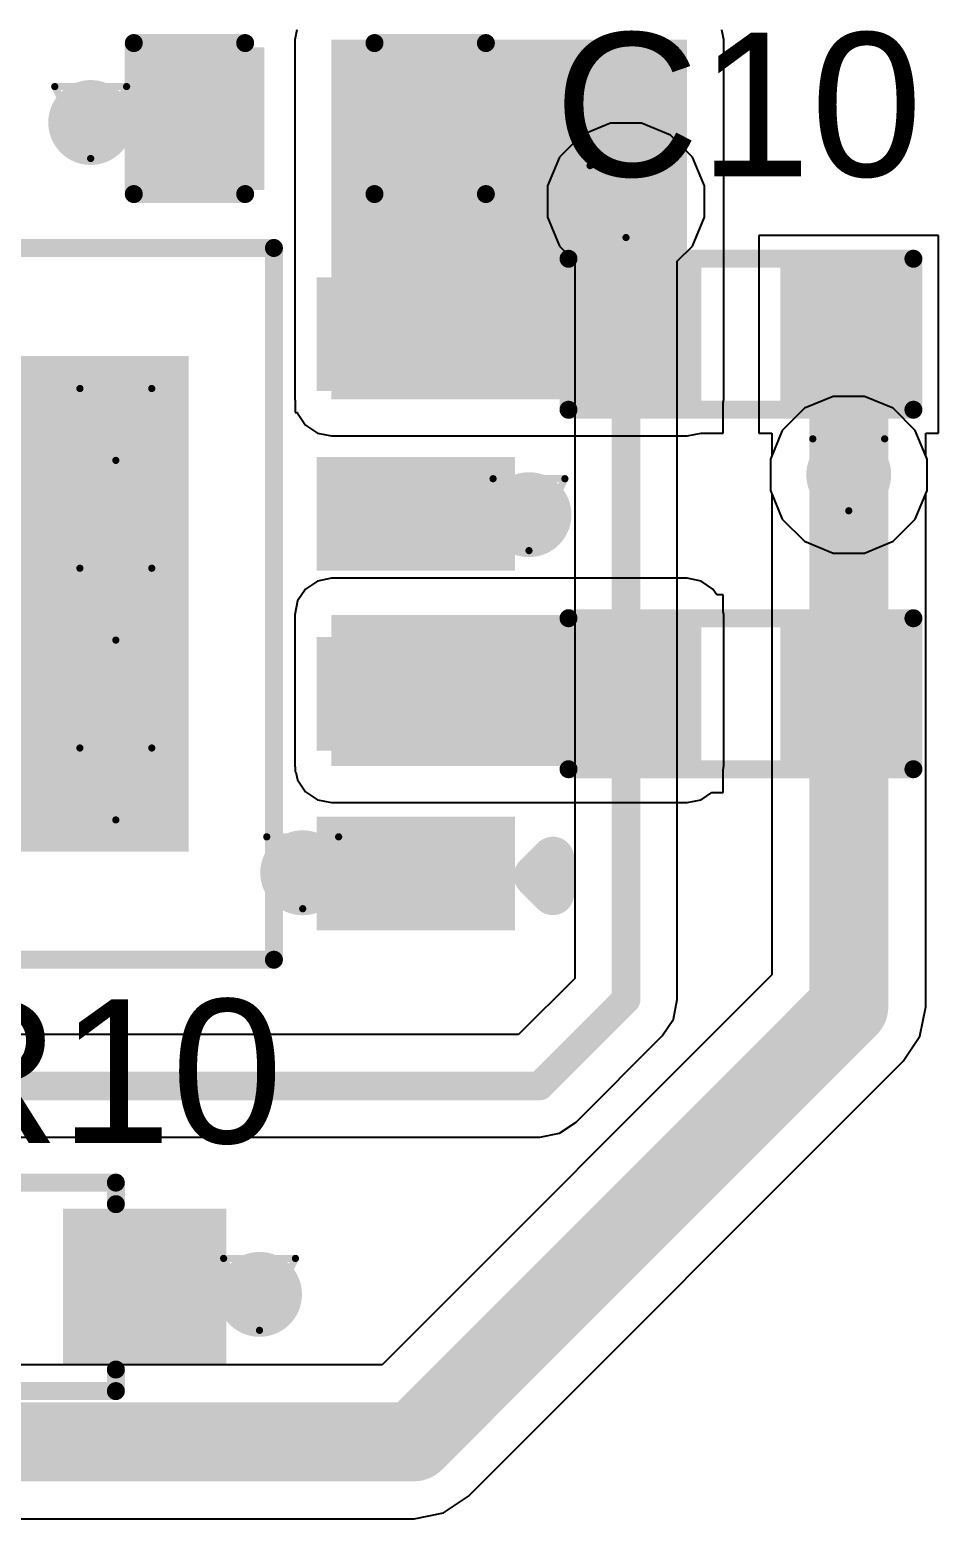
# Model space of a CAD drawing. Header units: inches. Extents: x -89 to 406, y -87 to 102.
# Drawn here: x -12.42 to -5.99, y -54.26 to -43.62 of the extents above; entities that cross this region are included whole.
import ezdxf

# ---------------------------------------------------------------- set-up
doc = ezdxf.new("R2010")
doc.units = ezdxf.units.IN
for name, color, linetype in [('Board_Outline', 56, 'Continuous'), ('Bottom Layer', 5, 'Continuous'), ('Drill Drawing', 1, 'Continuous'), ('Top Layer', 1, 'Continuous'), ('Top Overlay', 2, 'Continuous'), ('Top Paste', 8, 'Continuous'), ('Top Solder', 216, 'Continuous'), ('Via Holes', 16, 'Continuous')]:
    doc.layers.add(name, color=color, linetype=linetype)
doc.styles.add('Arial', font='', dxfattribs={"height": 0.2})
doc.styles.get('Arial').set_extended_font_data('Arial')

msp = doc.modelspace()

# ---------------------------------------------------------------- hatches: boundary and pattern name
at = {"layer": 'Bottom Layer'}
h = msp.add_hatch(color=5, dxfattribs=at)
edge = h.paths.add_edge_path()
edge.add_arc((-11.9888, -44.2722), 0.2999994, 0, 360)
h = msp.add_hatch(color=5, dxfattribs=at)
edge = h.paths.add_edge_path()
edge.add_arc((-8.2042, -44.831), 0.2999994, 0, 360)
h = msp.add_hatch(color=5, dxfattribs=at)
edge = h.paths.add_edge_path()
edge.add_arc((-11.811, -46.4058), 0.2999994, 0, 360)
h = msp.add_hatch(color=5, dxfattribs=at)
edge = h.paths.add_edge_path()
edge.add_arc((-6.6294, -46.76139999999999), 0.2999994, 0, 360)
h = msp.add_hatch(color=5, dxfattribs=at)
edge = h.paths.add_edge_path()
edge.add_arc((-8.889999999999999, -47.0432003), 0.2999994, 0, 360)
h = msp.add_hatch(color=5, dxfattribs=at)
edge = h.paths.add_edge_path()
edge.add_arc((-11.811, -47.6758), 0.2999994, 0, 360)
h = msp.add_hatch(color=5, dxfattribs=at)
edge = h.paths.add_edge_path()
edge.add_arc((-11.811, -48.9458), 0.2999994, 0, 360)
h = msp.add_hatch(color=5, dxfattribs=at)
edge = h.paths.add_edge_path()
edge.add_arc((-10.48979868, -49.5735991), 0.2999994, 0, 360)
h = msp.add_hatch(color=5, dxfattribs=at)
edge = h.paths.add_edge_path()
edge.add_arc((-10.795, -52.5526), 0.2999994, 0, 360)
at = {"layer": 'Top Layer'}
for points in [[(-10.287, -46.228), (-7.772399999999999, -46.228), (-7.772399999999999, -43.688), (-10.287, -43.688)], [(-10.8204, -43.7998997), (-10.8204, -44.68889969999999), (-11.5824, -44.68889969999999), (-11.5824, -43.7998997)], [(-9.296399999999998, -43.7998997), (-9.296399999999998, -44.68889969999999), (-10.0584, -44.68889969999999), (-10.0584, -43.7998997)], [(-8.5344, -46.21289969999999), (-8.5344, -45.3238997), (-7.772399999999999, -45.3238997), (-7.772399999999999, -46.21289969999999)], [(-7.010400000000001, -46.21289969999999), (-7.010400000000001, -45.3238997), (-6.248399999999999, -45.3238997), (-6.248399999999999, -46.21289969999999)], [(-9.08989927, -46.06839909999999), (-10.28989941, -46.06839909999999), (-10.28989941, -45.4684003), (-9.08989927, -45.4684003)], [(-11.39839986, -49.32340021), (-13.79840014, -49.32340021), (-13.79840014, -46.02339919), (-11.39839986, -46.02339919)], [(-9.08989927, -47.3383991), (-10.28989941, -47.3383991), (-10.28989941, -46.7384003), (-9.08989927, -46.7384003)], [(-10.287, -48.8188), (-7.772399999999999, -48.8188), (-7.772399999999999, -47.752), (-10.287, -47.752)], [(-8.5344, -48.7528997), (-8.5344, -47.8638997), (-7.772399999999999, -47.8638997), (-7.772399999999999, -48.7528997)], [(-7.010400000000001, -48.7528997), (-7.010400000000001, -47.8638997), (-6.248399999999999, -47.8638997), (-6.248399999999999, -48.7528997)], [(-9.08989927, -48.6083991), (-10.28989941, -48.6083991), (-10.28989941, -48.0084003), (-9.08989927, -48.0084003)], [(-9.08989927, -49.8783991), (-10.28989941, -49.8783991), (-10.28989941, -49.2784003), (-9.08989927, -49.2784003)], [(-12.082399, -52.94940007), (-12.082399, -52.04939933), (-11.13239836, -52.04939933), (-11.13239836, -52.94940007)]]:
    msp.add_hatch(color=1, dxfattribs=at).paths.add_polyline_path(points)
h = msp.add_hatch(color=1, dxfattribs=at)
edge = h.paths.add_edge_path()
edge.add_arc((-11.9888, -44.2722), 0.2999994, 0, 360)
h = msp.add_hatch(color=1, dxfattribs=at)
edge = h.paths.add_edge_path()
edge.add_arc((-8.2042, -44.831), 0.2999994, 0, 360)
h = msp.add_hatch(color=1, dxfattribs=at)
edge = h.paths.add_edge_path()
edge.add_arc((-11.811, -46.4058), 0.2999994, 0, 360)
h = msp.add_hatch(color=1, dxfattribs=at)
edge = h.paths.add_edge_path()
edge.add_arc((-6.6294, -46.76139999999999), 0.2999994, 0, 360)
h = msp.add_hatch(color=1, dxfattribs=at)
edge = h.paths.add_edge_path()
edge.add_arc((-8.889999999999999, -47.0432003), 0.2999994, 0, 360)
h = msp.add_hatch(color=1, dxfattribs=at)
edge = h.paths.add_edge_path()
edge.add_arc((-11.811, -47.6758), 0.2999994, 0, 360)
h = msp.add_hatch(color=1, dxfattribs=at)
edge = h.paths.add_edge_path()
edge.add_arc((-11.811, -48.9458), 0.2999994, 0, 360)
h = msp.add_hatch(color=1, dxfattribs=at)
edge = h.paths.add_edge_path()
edge.add_arc((-10.48979868, -49.5735991), 0.2999994, 0, 360)
h = msp.add_hatch(color=1, dxfattribs=at)
edge = h.paths.add_edge_path()
edge.add_arc((-10.795, -52.5526), 0.2999994, 0, 360)
at = {"layer": 'Top Paste'}
for points in [[(-10.8204, -43.7998997), (-10.8204, -44.68889969999999), (-11.5824, -44.68889969999999), (-11.5824, -43.7998997)], [(-9.296399999999998, -43.7998997), (-9.296399999999998, -44.68889969999999), (-10.0584, -44.68889969999999), (-10.0584, -43.7998997)], [(-8.5344, -46.21289969999999), (-8.5344, -45.3238997), (-7.772399999999999, -45.3238997), (-7.772399999999999, -46.21289969999999)], [(-7.010400000000001, -46.21289969999999), (-7.010400000000001, -45.3238997), (-6.248399999999999, -45.3238997), (-6.248399999999999, -46.21289969999999)], [(-9.08989927, -46.06839909999999), (-10.28989941, -46.06839909999999), (-10.28989941, -45.4684003), (-9.08989927, -45.4684003)], [(-11.39839986, -49.32340021), (-13.79840014, -49.32340021), (-13.79840014, -46.02339919), (-11.39839986, -46.02339919)], [(-9.08989927, -47.3383991), (-10.28989941, -47.3383991), (-10.28989941, -46.7384003), (-9.08989927, -46.7384003)], [(-8.5344, -48.7528997), (-8.5344, -47.8638997), (-7.772399999999999, -47.8638997), (-7.772399999999999, -48.7528997)], [(-7.010400000000001, -48.7528997), (-7.010400000000001, -47.8638997), (-6.248399999999999, -47.8638997), (-6.248399999999999, -48.7528997)], [(-9.08989927, -48.6083991), (-10.28989941, -48.6083991), (-10.28989941, -48.0084003), (-9.08989927, -48.0084003)], [(-9.08989927, -49.8783991), (-10.28989941, -49.8783991), (-10.28989941, -49.2784003), (-9.08989927, -49.2784003)], [(-12.082399, -52.94940007), (-12.082399, -52.04939933), (-11.13239836, -52.04939933), (-11.13239836, -52.94940007)]]:
    msp.add_hatch(color=8, dxfattribs=at).paths.add_polyline_path(points)
at = {"layer": 'Top Solder'}
for points in [[(-10.76040012, -43.73989982), (-10.76040012, -44.74889958), (-11.64239988, -44.74889958), (-11.64239988, -43.73989982)], [(-9.236400119999999, -43.73989982), (-9.236400119999999, -44.74889958), (-10.11839988, -44.74889958), (-10.11839988, -43.73989982)], [(-8.636000000000001, -46.3144997), (-8.636000000000001, -45.2222997), (-7.670799999999999, -45.2222997), (-7.670799999999999, -46.3144997)], [(-7.112, -46.3144997), (-7.112, -45.2222997), (-6.1468, -45.2222997), (-6.1468, -46.3144997)], [(-8.988299269999999, -46.1699991), (-10.39149941, -46.1699991), (-10.39149941, -45.36680029999999), (-8.988299269999999, -45.36680029999999)], [(-11.29679986, -49.42500021), (-13.90000014, -49.42500021), (-13.90000014, -45.92179918999999), (-11.29679986, -45.92179918999999)], [(-8.988299269999999, -47.43999909999999), (-10.39149941, -47.43999909999999), (-10.39149941, -46.6368003), (-8.988299269999999, -46.6368003)], [(-8.636000000000001, -48.8544997), (-8.636000000000001, -47.76229969999999), (-7.670799999999999, -47.76229969999999), (-7.670799999999999, -48.8544997)], [(-7.112, -48.8544997), (-7.112, -47.76229969999999), (-6.1468, -47.76229969999999), (-6.1468, -48.8544997)], [(-8.988299269999999, -48.7099991), (-10.39149941, -48.7099991), (-10.39149941, -47.9068003), (-8.988299269999999, -47.9068003)], [(-8.988299269999999, -49.9799991), (-10.39149941, -49.9799991), (-10.39149941, -49.1768003), (-8.988299269999999, -49.1768003)], [(-12.183999, -53.05100007), (-12.183999, -51.94779933), (-11.03079836, -51.94779933), (-11.03079836, -53.05100007)]]:
    msp.add_hatch(color=216, dxfattribs=at).paths.add_polyline_path(points)
at = {"layer": 'Via Holes'}
h = msp.add_hatch(color=7, dxfattribs=at)
edge = h.paths.add_edge_path()
edge.add_arc((-11.9888, -44.2722), 0.1499997, 0, 360)
h = msp.add_hatch(color=7, dxfattribs=at)
edge = h.paths.add_edge_path()
edge.add_arc((-8.2042, -44.831), 0.1499997, 0, 360)
h = msp.add_hatch(color=7, dxfattribs=at)
edge = h.paths.add_edge_path()
edge.add_arc((-11.811, -46.4058), 0.1499997, 0, 360)
h = msp.add_hatch(color=7, dxfattribs=at)
edge = h.paths.add_edge_path()
edge.add_arc((-6.6294, -46.76139999999999), 0.1499997, 0, 360)
h = msp.add_hatch(color=7, dxfattribs=at)
edge = h.paths.add_edge_path()
edge.add_arc((-8.889999999999999, -47.0432003), 0.1499997, 0, 360)
h = msp.add_hatch(color=7, dxfattribs=at)
edge = h.paths.add_edge_path()
edge.add_arc((-11.811, -47.6758), 0.1499997, 0, 360)
h = msp.add_hatch(color=7, dxfattribs=at)
edge = h.paths.add_edge_path()
edge.add_arc((-11.811, -48.9458), 0.1499997, 0, 360)
h = msp.add_hatch(color=7, dxfattribs=at)
edge = h.paths.add_edge_path()
edge.add_arc((-10.48979868, -49.5735991), 0.1499997, 0, 360)
h = msp.add_hatch(color=7, dxfattribs=at)
edge = h.paths.add_edge_path()
edge.add_arc((-10.795, -52.5526), 0.1499997, 0, 360)

# ---------------------------------------------------------------- linework, layer by layer
at = {"layer": 'Board_Outline'}
msp.add_lwpolyline([(87.3125, 0, 0.254, 0.254, 1), (-87.3125, 0, 0.254, 0.254, 1)], format="xyseb", close=True, dxfattribs=at)
at = {"layer": 'Bottom Layer'}
for p, q in [((-8.51801446, -44.3613413), (-8.673858699999998, -44.51718554)), ((-8.3143979, -44.2770006), (-8.51801446, -44.3613413)), ((-8.094002099999999, -44.2770006), (-8.3143979, -44.2770006)), ((-7.89038554, -44.3613413), (-8.094002099999999, -44.2770006)), ((-7.734541299999999, -44.51718554), (-7.89038554, -44.3613413)), ((-8.673858699999998, -44.51718554), (-8.758199399999999, -44.7208021)), ((-7.650200599999999, -44.7208021), (-7.734541299999999, -44.51718554)), ((-8.758199399999999, -44.7208021), (-8.758199399999999, -44.9411979)), ((-7.650200599999999, -44.9411979), (-7.650200599999999, -44.7208021)), ((-8.758199399999999, -44.9411979), (-8.673858699999998, -45.14481446)), ((-7.734541299999999, -45.14481446), (-7.650200599999999, -44.9411979)), ((-8.673858699999998, -45.14481446), (-8.566767220000001, -45.25190594)), ((-7.841632779999999, -45.25190594), (-7.734541299999999, -45.14481446)), ((-8.566767220000001, -45.25190594), (-8.566767220000001, -50.31961996)), ((-7.841632779999999, -50.4698), (-7.841632779999999, -45.25190594)), ((-6.739597899999999, -46.20740059999999), (-6.94321446, -46.2917413)), ((-6.519202099999999, -46.20740059999999), (-6.739597899999999, -46.20740059999999)), ((-6.31558554, -46.2917413), (-6.519202099999999, -46.20740059999999)), ((-6.94321446, -46.2917413), (-7.099058699999999, -46.44758554)), ((-6.159741299999999, -46.44758554), (-6.31558554, -46.2917413)), ((-7.099058699999999, -46.44758554), (-7.183399399999999, -46.6512021)), ((-6.0754006, -46.6512021), (-6.159741299999999, -46.44758554)), ((-7.183399399999999, -46.6512021), (-7.183399399999999, -46.8715979)), ((-6.0754006, -46.8715979), (-6.0754006, -46.6512021)), ((-7.183399399999999, -46.8715979), (-7.173249559999999, -46.89610128)), ((-7.173249559999999, -46.89610128), (-7.173249559999999, -50.29532993999999)), ((-6.08555044, -46.89610128), (-6.0754006, -46.8715979)), ((-6.08555044, -50.5206), (-6.08555044, -46.89610128)), ((-7.173249559999999, -50.29532993999999), (-9.928067519999999, -53.05015044)), ((-8.566767220000001, -50.31961996), (-8.96398258, -50.71683278)), ((-7.869232419999999, -50.60855004), (-7.841632779999999, -50.4698)), ((-6.12694736, -50.72872252), (-6.08555044, -50.5206)), ((-7.947825099999999, -50.7261749), (-7.869232419999999, -50.60855004)), ((-8.96398258, -50.71683278), (-23.60749406, -50.71683278)), ((-8.5574251, -51.3357749), (-7.947832719999999, -50.72617998)), ((-7.947832719999999, -50.72617998), (-7.947825099999999, -50.7261749)), ((-6.244841459999999, -50.90516108), (-6.12694736, -50.72872252)), ((-9.31824146, -53.97855853999999), (-6.244841459999999, -50.90516108)), ((-8.6750525, -51.41436758), (-8.5574251, -51.3357749)), ((-23.60749406, -51.44196722), (-8.8138127, -51.44196722)), ((-8.8138127, -51.44196722), (-8.813799999999999, -51.44196975999999)), ((-8.813799999999999, -51.44196975999999), (-8.6750525, -51.41436758)), ((-9.928067519999999, -53.05015044), (-31.75333248, -53.05015044)), ((-9.494677479999998, -54.09645264), (-9.31824146, -53.97855853999999)), ((-31.9786, -54.13784956), (-9.7028, -54.13784956)), ((-9.7028, -54.13784956), (-9.494677479999998, -54.09645264))]:
    msp.add_line(p, q, dxfattribs=at)
for points in [[(-8.2042, -50.4698, 0.2032, 0.2032, 0), (-8.2042, -44.831, 0.2032, 0.2032, 0)], [(-6.6294, -50.5206, 0.5588, 0.5588, 0), (-6.6294, -46.76139999999999, 0.5588, 0.5588, 0)], [(-9.7028, -53.59399999999999, 0.5588, 0.5588, 0), (-6.6294, -50.5206, 0.5588, 0.5588, 0)], [(-8.813799999999999, -51.0794, 0.2032, 0.2032, 0), (-8.2042, -50.4698, 0.2032, 0.2032, 0)], [(-24.0284, -51.0794, 0.2032, 0.2032, 0), (-8.813799999999999, -51.0794, 0.2032, 0.2032, 0)], [(-31.9786, -53.59399999999999, 0.5588, 0.5588, 0), (-9.7028, -53.59399999999999, 0.5588, 0.5588, 0)]]:
    msp.add_lwpolyline(points, format="xyseb", dxfattribs=at)
for points in [[(-8.254999999999999, -44.831, 0.1016, 0.1016, 1), (-8.1534, -44.831, 0.1016, 0.1016, 1)], [(-6.7691, -46.76139999999999, 0.2794, 0.2794, 1), (-6.4897, -46.76139999999999, 0.2794, 0.2794, 1)], [(-6.7691, -50.5206, 0.2794, 0.2794, 1), (-6.4897, -50.5206, 0.2794, 0.2794, 1)], [(-6.7691, -50.5206, 0.2794, 0.2794, 1), (-6.4897, -50.5206, 0.2794, 0.2794, 1)], [(-8.254999999999999, -50.4698, 0.1016, 0.1016, 1), (-8.1534, -50.4698, 0.1016, 0.1016, 1)], [(-8.254999999999999, -50.4698, 0.1016, 0.1016, 1), (-8.1534, -50.4698, 0.1016, 0.1016, 1)], [(-8.8646, -51.0794, 0.1016, 0.1016, 1), (-8.762999999999998, -51.0794, 0.1016, 0.1016, 1)], [(-8.8646, -51.0794, 0.1016, 0.1016, 1), (-8.762999999999998, -51.0794, 0.1016, 0.1016, 1)], [(-9.8425, -53.59399999999999, 0.2794, 0.2794, 1), (-9.5631, -53.59399999999999, 0.2794, 0.2794, 1)], [(-9.8425, -53.59399999999999, 0.2794, 0.2794, 1), (-9.5631, -53.59399999999999, 0.2794, 0.2794, 1)]]:
    msp.add_lwpolyline(points, format="xyseb", close=True, dxfattribs=at)
at = {"layer": 'Drill Drawing'}
for points in [[(-12.2428, -44.0182, 0.0508, 0.0508, 0), (-11.7348, -44.0182, 0.0508, 0.0508, 0)], [(-12.2428, -44.0182, 0.0508, 0.0508, 0), (-11.9888, -44.5262, 0.0508, 0.0508, 0)], [(-11.9888, -44.5262, 0.0508, 0.0508, 0), (-11.7348, -44.0182, 0.0508, 0.0508, 0)], [(-8.4582, -44.577, 0.0508, 0.0508, 0), (-7.9502, -44.577, 0.0508, 0.0508, 0)], [(-8.4582, -44.577, 0.0508, 0.0508, 0), (-8.2042, -45.08499999999999, 0.0508, 0.0508, 0)], [(-8.2042, -45.08499999999999, 0.0508, 0.0508, 0), (-7.9502, -44.577, 0.0508, 0.0508, 0)], [(-12.065, -46.15179999999999, 0.0508, 0.0508, 0), (-11.557, -46.15179999999999, 0.0508, 0.0508, 0)], [(-12.065, -46.15179999999999, 0.0508, 0.0508, 0), (-11.811, -46.6598, 0.0508, 0.0508, 0)], [(-11.811, -46.6598, 0.0508, 0.0508, 0), (-11.557, -46.15179999999999, 0.0508, 0.0508, 0)], [(-6.8834, -46.5074, 0.0508, 0.0508, 0), (-6.3754, -46.5074, 0.0508, 0.0508, 0)], [(-6.8834, -46.5074, 0.0508, 0.0508, 0), (-6.6294, -47.0154, 0.0508, 0.0508, 0)], [(-6.6294, -47.0154, 0.0508, 0.0508, 0), (-6.3754, -46.5074, 0.0508, 0.0508, 0)], [(-9.143999999999998, -46.7892003, 0.0508, 0.0508, 0), (-8.636000000000001, -46.7892003, 0.0508, 0.0508, 0)], [(-9.143999999999998, -46.7892003, 0.0508, 0.0508, 0), (-8.889999999999999, -47.2972003, 0.0508, 0.0508, 0)], [(-8.889999999999999, -47.2972003, 0.0508, 0.0508, 0), (-8.636000000000001, -46.7892003, 0.0508, 0.0508, 0)], [(-12.065, -47.4218, 0.0508, 0.0508, 0), (-11.557, -47.4218, 0.0508, 0.0508, 0)], [(-12.065, -47.4218, 0.0508, 0.0508, 0), (-11.811, -47.9298, 0.0508, 0.0508, 0)], [(-11.811, -47.9298, 0.0508, 0.0508, 0), (-11.557, -47.4218, 0.0508, 0.0508, 0)], [(-12.065, -48.6918, 0.0508, 0.0508, 0), (-11.557, -48.6918, 0.0508, 0.0508, 0)], [(-12.065, -48.6918, 0.0508, 0.0508, 0), (-11.811, -49.1998, 0.0508, 0.0508, 0)], [(-11.811, -49.1998, 0.0508, 0.0508, 0), (-11.557, -48.6918, 0.0508, 0.0508, 0)], [(-10.74379868, -49.3195991, 0.0508, 0.0508, 0), (-10.23579868, -49.3195991, 0.0508, 0.0508, 0)], [(-10.74379868, -49.3195991, 0.0508, 0.0508, 0), (-10.48979868, -49.8275991, 0.0508, 0.0508, 0)], [(-10.48979868, -49.8275991, 0.0508, 0.0508, 0), (-10.23579868, -49.3195991, 0.0508, 0.0508, 0)], [(-11.049, -52.2986, 0.0508, 0.0508, 0), (-10.541, -52.2986, 0.0508, 0.0508, 0)], [(-11.049, -52.2986, 0.0508, 0.0508, 0), (-10.795, -52.8066, 0.0508, 0.0508, 0)], [(-10.795, -52.8066, 0.0508, 0.0508, 0), (-10.541, -52.2986, 0.0508, 0.0508, 0)]]:
    msp.add_lwpolyline(points, format="xyseb", dxfattribs=at)
for points in [[(-12.2555, -44.0182, 0.0254, 0.0254, 1), (-12.2301, -44.0182, 0.0254, 0.0254, 1)], [(-12.2555, -44.0182, 0.0254, 0.0254, 1), (-12.2301, -44.0182, 0.0254, 0.0254, 1)], [(-11.7475, -44.0182, 0.0254, 0.0254, 1), (-11.7221, -44.0182, 0.0254, 0.0254, 1)], [(-11.7475, -44.0182, 0.0254, 0.0254, 1), (-11.7221, -44.0182, 0.0254, 0.0254, 1)], [(-12.0015, -44.5262, 0.0254, 0.0254, 1), (-11.9761, -44.5262, 0.0254, 0.0254, 1)], [(-12.0015, -44.5262, 0.0254, 0.0254, 1), (-11.9761, -44.5262, 0.0254, 0.0254, 1)], [(-8.4709, -44.577, 0.0254, 0.0254, 1), (-8.4455, -44.577, 0.0254, 0.0254, 1)], [(-8.4709, -44.577, 0.0254, 0.0254, 1), (-8.4455, -44.577, 0.0254, 0.0254, 1)], [(-7.962899999999999, -44.577, 0.0254, 0.0254, 1), (-7.9375, -44.577, 0.0254, 0.0254, 1)], [(-7.962899999999999, -44.577, 0.0254, 0.0254, 1), (-7.9375, -44.577, 0.0254, 0.0254, 1)], [(-8.216899999999999, -45.08499999999999, 0.0254, 0.0254, 1), (-8.1915, -45.08499999999999, 0.0254, 0.0254, 1)], [(-8.216899999999999, -45.08499999999999, 0.0254, 0.0254, 1), (-8.1915, -45.08499999999999, 0.0254, 0.0254, 1)], [(-12.0777, -46.15179999999999, 0.0254, 0.0254, 1), (-12.0523, -46.15179999999999, 0.0254, 0.0254, 1)], [(-12.0777, -46.15179999999999, 0.0254, 0.0254, 1), (-12.0523, -46.15179999999999, 0.0254, 0.0254, 1)], [(-11.5697, -46.15179999999999, 0.0254, 0.0254, 1), (-11.5443, -46.15179999999999, 0.0254, 0.0254, 1)], [(-11.5697, -46.15179999999999, 0.0254, 0.0254, 1), (-11.5443, -46.15179999999999, 0.0254, 0.0254, 1)], [(-6.8961, -46.5074, 0.0254, 0.0254, 1), (-6.8707, -46.5074, 0.0254, 0.0254, 1)], [(-6.8961, -46.5074, 0.0254, 0.0254, 1), (-6.8707, -46.5074, 0.0254, 0.0254, 1)], [(-6.3881, -46.5074, 0.0254, 0.0254, 1), (-6.362699999999999, -46.5074, 0.0254, 0.0254, 1)], [(-6.3881, -46.5074, 0.0254, 0.0254, 1), (-6.362699999999999, -46.5074, 0.0254, 0.0254, 1)], [(-11.8237, -46.6598, 0.0254, 0.0254, 1), (-11.7983, -46.6598, 0.0254, 0.0254, 1)], [(-11.8237, -46.6598, 0.0254, 0.0254, 1), (-11.7983, -46.6598, 0.0254, 0.0254, 1)], [(-9.156699999999999, -46.7892003, 0.0254, 0.0254, 1), (-9.1313, -46.7892003, 0.0254, 0.0254, 1)], [(-9.156699999999999, -46.7892003, 0.0254, 0.0254, 1), (-9.1313, -46.7892003, 0.0254, 0.0254, 1)], [(-8.6487, -46.7892003, 0.0254, 0.0254, 1), (-8.6233, -46.7892003, 0.0254, 0.0254, 1)], [(-8.6487, -46.7892003, 0.0254, 0.0254, 1), (-8.6233, -46.7892003, 0.0254, 0.0254, 1)], [(-6.6421, -47.0154, 0.0254, 0.0254, 1), (-6.6167, -47.0154, 0.0254, 0.0254, 1)], [(-6.6421, -47.0154, 0.0254, 0.0254, 1), (-6.6167, -47.0154, 0.0254, 0.0254, 1)], [(-8.9027, -47.2972003, 0.0254, 0.0254, 1), (-8.877299999999998, -47.2972003, 0.0254, 0.0254, 1)], [(-8.9027, -47.2972003, 0.0254, 0.0254, 1), (-8.877299999999998, -47.2972003, 0.0254, 0.0254, 1)], [(-12.0777, -47.4218, 0.0254, 0.0254, 1), (-12.0523, -47.4218, 0.0254, 0.0254, 1)], [(-12.0777, -47.4218, 0.0254, 0.0254, 1), (-12.0523, -47.4218, 0.0254, 0.0254, 1)], [(-11.5697, -47.4218, 0.0254, 0.0254, 1), (-11.5443, -47.4218, 0.0254, 0.0254, 1)], [(-11.5697, -47.4218, 0.0254, 0.0254, 1), (-11.5443, -47.4218, 0.0254, 0.0254, 1)], [(-11.8237, -47.9298, 0.0254, 0.0254, 1), (-11.7983, -47.9298, 0.0254, 0.0254, 1)], [(-11.8237, -47.9298, 0.0254, 0.0254, 1), (-11.7983, -47.9298, 0.0254, 0.0254, 1)], [(-12.0777, -48.6918, 0.0254, 0.0254, 1), (-12.0523, -48.6918, 0.0254, 0.0254, 1)], [(-12.0777, -48.6918, 0.0254, 0.0254, 1), (-12.0523, -48.6918, 0.0254, 0.0254, 1)], [(-11.5697, -48.6918, 0.0254, 0.0254, 1), (-11.5443, -48.6918, 0.0254, 0.0254, 1)], [(-11.5697, -48.6918, 0.0254, 0.0254, 1), (-11.5443, -48.6918, 0.0254, 0.0254, 1)], [(-11.8237, -49.1998, 0.0254, 0.0254, 1), (-11.7983, -49.1998, 0.0254, 0.0254, 1)], [(-11.8237, -49.1998, 0.0254, 0.0254, 1), (-11.7983, -49.1998, 0.0254, 0.0254, 1)], [(-10.75649868, -49.3195991, 0.0254, 0.0254, 1), (-10.73109868, -49.3195991, 0.0254, 0.0254, 1)], [(-10.75649868, -49.3195991, 0.0254, 0.0254, 1), (-10.73109868, -49.3195991, 0.0254, 0.0254, 1)], [(-10.24849868, -49.3195991, 0.0254, 0.0254, 1), (-10.22309868, -49.3195991, 0.0254, 0.0254, 1)], [(-10.24849868, -49.3195991, 0.0254, 0.0254, 1), (-10.22309868, -49.3195991, 0.0254, 0.0254, 1)], [(-10.50249868, -49.8275991, 0.0254, 0.0254, 1), (-10.47709868, -49.8275991, 0.0254, 0.0254, 1)], [(-10.50249868, -49.8275991, 0.0254, 0.0254, 1), (-10.47709868, -49.8275991, 0.0254, 0.0254, 1)], [(-11.0617, -52.2986, 0.0254, 0.0254, 1), (-11.0363, -52.2986, 0.0254, 0.0254, 1)], [(-11.0617, -52.2986, 0.0254, 0.0254, 1), (-11.0363, -52.2986, 0.0254, 0.0254, 1)], [(-10.5537, -52.2986, 0.0254, 0.0254, 1), (-10.5283, -52.2986, 0.0254, 0.0254, 1)], [(-10.5537, -52.2986, 0.0254, 0.0254, 1), (-10.5283, -52.2986, 0.0254, 0.0254, 1)], [(-10.8077, -52.8066, 0.0254, 0.0254, 1), (-10.7823, -52.8066, 0.0254, 0.0254, 1)], [(-10.8077, -52.8066, 0.0254, 0.0254, 1), (-10.7823, -52.8066, 0.0254, 0.0254, 1)]]:
    msp.add_lwpolyline(points, format="xyseb", close=True, dxfattribs=at)
at = {"layer": 'Top Layer'}
for p, q in [((-10.53181028, -43.61677839999999), (-10.54597586, -43.688)), ((-7.51342414, -43.688), (-7.52758972, -43.61677839999999)), ((-10.54597586, -43.688), (-10.54597586, -46.228)), ((-7.51342414, -46.228), (-7.51342414, -43.688)), ((-5.9944, -45.0698997), (-7.264399999999999, -45.0698997)), ((-7.264399999999999, -45.0698997), (-7.264399999999999, -46.4668997)), ((-5.9944, -46.4668997), (-5.9944, -45.0698997)), ((-10.54597586, -46.228), (-10.54389814, -46.23844448)), ((-10.54389814, -46.23844448), (-10.54389814, -46.3223991)), ((-7.518399999999999, -46.25301646), (-7.51342414, -46.228)), ((-7.518399999999999, -46.4668997), (-7.518399999999999, -46.25301646)), ((-10.54389814, -46.3223991), (-10.52720018, -46.3223991)), ((-10.52720018, -46.3223991), (-10.52626292, -46.32710572)), ((-10.52626292, -46.32710572), (-10.47012384, -46.41112383999999)), ((-10.47012384, -46.41112383999999), (-10.38610572, -46.46726292)), ((-10.38610572, -46.46726292), (-10.287, -46.48697586)), ((-10.287, -46.48697586), (-7.772399999999999, -46.48697586)), ((-7.772399999999999, -46.48697586), (-7.673294279999999, -46.46726292)), ((-7.673294279999999, -46.46726292), (-7.672750719999999, -46.4668997)), ((-7.672750719999999, -46.4668997), (-7.518399999999999, -46.4668997)), ((-7.264399999999999, -46.4668997), (-7.173249559999999, -46.4668997)), ((-7.173249559999999, -46.4668997), (-7.173249559999999, -46.62669872)), ((-6.08555044, -46.62669872), (-6.08555044, -46.4668997)), ((-6.08555044, -46.4668997), (-5.9944, -46.4668997)), ((-7.173249559999999, -46.62669872), (-7.183399399999999, -46.6512021)), ((-7.183399399999999, -46.6512021), (-7.183399399999999, -46.8715979)), ((-6.0754006, -46.6512021), (-6.08555044, -46.62669872)), ((-6.0754006, -46.8715979), (-6.0754006, -46.6512021)), ((-7.183399399999999, -46.8715979), (-7.099058699999999, -47.07521446)), ((-6.159741299999999, -47.07521446), (-6.0754006, -46.8715979)), ((-7.099058699999999, -47.07521446), (-6.94321446, -47.2310587)), ((-6.31558554, -47.2310587), (-6.159741299999999, -47.07521446)), ((-6.94321446, -47.2310587), (-6.739597899999999, -47.3153994)), ((-6.519202099999999, -47.3153994), (-6.31558554, -47.2310587)), ((-6.739597899999999, -47.3153994), (-6.519202099999999, -47.3153994)), ((-10.38610572, -47.51273708), (-10.47012384, -47.56887615999999)), ((-10.287, -47.49302414), (-10.38610572, -47.51273708)), ((-7.772399999999999, -47.49302414), (-10.287, -47.49302414)), ((-7.673294279999999, -47.51273708), (-7.772399999999999, -47.49302414)), ((-7.58927616, -47.56887615999999), (-7.673294279999999, -47.51273708)), ((-10.52626292, -47.65289428), (-10.54597586, -47.752)), ((-10.47012384, -47.56887615999999), (-10.52626292, -47.65289428)), ((-7.56186448, -47.60989969999999), (-7.58927616, -47.56887615999999)), ((-7.518399999999999, -47.60989969999999), (-7.56186448, -47.60989969999999)), ((-7.518399999999999, -47.72698354), (-7.518399999999999, -47.60989969999999)), ((-10.54597586, -47.752), (-10.54597586, -48.8188)), ((-7.51342414, -47.752), (-7.518399999999999, -47.72698354)), ((-7.51342414, -48.8188), (-7.51342414, -47.752)), ((-10.54597586, -48.8188), (-10.54389814, -48.82924448)), ((-10.54389814, -48.82924448), (-10.54389814, -48.8623991)), ((-7.518399999999999, -48.84381646), (-7.51342414, -48.8188)), ((-10.54389814, -48.8623991), (-10.5373043, -48.8623991)), ((-10.5373043, -48.8623991), (-10.52626292, -48.91790572)), ((-10.52626292, -48.91790572), (-10.47012384, -49.00192384)), ((-7.518399999999999, -49.0068997), (-7.518399999999999, -48.84381646)), ((-10.47012384, -49.00192384), (-10.38610572, -49.05806292)), ((-7.673294279999999, -49.05806292), (-7.59672344, -49.0068997)), ((-7.59672344, -49.0068997), (-7.518399999999999, -49.0068997)), ((-10.38610572, -49.05806292), (-10.287, -49.07777586)), ((-10.287, -49.07777586), (-7.772399999999999, -49.07777586)), ((-7.772399999999999, -49.07777586), (-7.673294279999999, -49.05806292))]:
    msp.add_line(p, q, dxfattribs=at)
msp.add_lwpolyline([(-6.6294, -46.76139999999999, 0.5588, 0.5588, 0), (-6.6294, -45.7683997, 0.5588, 0.5588, 0)], format="xyseb", dxfattribs=at)
for points in [[(-6.7691, -45.7683997, 0.2794, 0.2794, 1), (-6.4897, -45.7683997, 0.2794, 0.2794, 1)], [(-6.7691, -46.76139999999999, 0.2794, 0.2794, 1), (-6.4897, -46.76139999999999, 0.2794, 0.2794, 1)]]:
    msp.add_lwpolyline(points, format="xyseb", close=True, dxfattribs=at)
at = {"layer": 'Top Overlay'}
for points in [[(-11.684, -43.7109997, 0.127, 0.127, 0), (-10.8966, -43.7109997, 0.127, 0.127, 0)], [(-11.684, -44.7777997, 0.127, 0.127, 0), (-11.684, -43.7109997, 0.127, 0.127, 0)], [(-9.9822, -43.7109997, 0.127, 0.127, 0), (-9.194799999999999, -43.7109997, 0.127, 0.127, 0)], [(-9.194799999999999, -44.7777997, 0.127, 0.127, 0), (-9.194799999999999, -43.7109997, 0.127, 0.127, 0)], [(-11.684, -44.7777997, 0.127, 0.127, 0), (-10.8966, -44.7777997, 0.127, 0.127, 0)], [(-9.9822, -44.7777997, 0.127, 0.127, 0), (-9.194799999999999, -44.7777997, 0.127, 0.127, 0)], [(-14.4526, -45.1587997, 0.127, 0.127, 0), (-10.6934, -45.1587997, 0.127, 0.127, 0)], [(-10.6934, -50.1879997, 0.127, 0.127, 0), (-10.6934, -45.1587997, 0.127, 0.127, 0)], [(-8.6106, -46.3017997, 0.127, 0.127, 0), (-8.6106, -45.2349997, 0.127, 0.127, 0)], [(-8.6106, -45.2349997, 0.127, 0.127, 0), (-6.172199999999999, -45.2349997, 0.127, 0.127, 0)], [(-6.172199999999999, -46.3017997, 0.127, 0.127, 0), (-6.172199999999999, -45.2349997, 0.127, 0.127, 0)], [(-8.6106, -46.3017997, 0.127, 0.127, 0), (-6.172199999999999, -46.3017997, 0.127, 0.127, 0)], [(-8.6106, -48.8417997, 0.127, 0.127, 0), (-8.6106, -47.7749997, 0.127, 0.127, 0)], [(-8.6106, -47.7749997, 0.127, 0.127, 0), (-6.172199999999999, -47.7749997, 0.127, 0.127, 0)], [(-6.172199999999999, -48.8417997, 0.127, 0.127, 0), (-6.172199999999999, -47.7749997, 0.127, 0.127, 0)], [(-8.6106, -48.8417997, 0.127, 0.127, 0), (-6.172199999999999, -48.8417997, 0.127, 0.127, 0)], [(-8.84819922, -49.59580123999999, 0.2999994, 0.2999994, 0), (-8.721199219999999, -49.46880124, 0.2999994, 0.2999994, 0)], [(-8.721199219999999, -49.72280124, 0.2999994, 0.2999994, 0), (-8.721199219999999, -49.46880124, 0.2999994, 0.2999994, 0)], [(-8.84819922, -49.59580123999999, 0.2999994, 0.2999994, 0), (-8.721199219999999, -49.72280124, 0.2999994, 0.2999994, 0)], [(-14.4526, -50.1879997, 0.127, 0.127, 0), (-10.6934, -50.1879997, 0.127, 0.127, 0)], [(-14.14759934, -51.7627997, 0.127, 0.127, 0), (-11.81079934, -51.7627997, 0.127, 0.127, 0)], [(-11.81079934, -51.9151997, 0.127, 0.127, 0), (-11.81079934, -51.7627997, 0.127, 0.127, 0)], [(-11.81079934, -53.2359997, 0.127, 0.127, 0), (-11.81079934, -53.08359969999999, 0.127, 0.127, 0)], [(-14.14759934, -53.2359997, 0.127, 0.127, 0), (-11.81079934, -53.2359997, 0.127, 0.127, 0)]]:
    msp.add_lwpolyline(points, format="xyseb", dxfattribs=at)
for points in [[(-11.71575, -43.7109997, 0.0635, 0.0635, 1), (-11.65225, -43.7109997, 0.0635, 0.0635, 1)], [(-11.71575, -43.7109997, 0.0635, 0.0635, 1), (-11.65225, -43.7109997, 0.0635, 0.0635, 1)], [(-10.92835, -43.7109997, 0.0635, 0.0635, 1), (-10.86485, -43.7109997, 0.0635, 0.0635, 1)], [(-10.01395, -43.7109997, 0.0635, 0.0635, 1), (-9.950449999999998, -43.7109997, 0.0635, 0.0635, 1)], [(-9.22655, -43.7109997, 0.0635, 0.0635, 1), (-9.16305, -43.7109997, 0.0635, 0.0635, 1)], [(-9.22655, -43.7109997, 0.0635, 0.0635, 1), (-9.16305, -43.7109997, 0.0635, 0.0635, 1)], [(-11.71575, -44.7777997, 0.0635, 0.0635, 1), (-11.65225, -44.7777997, 0.0635, 0.0635, 1)], [(-11.71575, -44.7777997, 0.0635, 0.0635, 1), (-11.65225, -44.7777997, 0.0635, 0.0635, 1)], [(-10.92835, -44.7777997, 0.0635, 0.0635, 1), (-10.86485, -44.7777997, 0.0635, 0.0635, 1)], [(-10.01395, -44.7777997, 0.0635, 0.0635, 1), (-9.950449999999998, -44.7777997, 0.0635, 0.0635, 1)], [(-9.22655, -44.7777997, 0.0635, 0.0635, 1), (-9.16305, -44.7777997, 0.0635, 0.0635, 1)], [(-9.22655, -44.7777997, 0.0635, 0.0635, 1), (-9.16305, -44.7777997, 0.0635, 0.0635, 1)], [(-10.72515, -45.1587997, 0.0635, 0.0635, 1), (-10.66165, -45.1587997, 0.0635, 0.0635, 1)], [(-10.72515, -45.1587997, 0.0635, 0.0635, 1), (-10.66165, -45.1587997, 0.0635, 0.0635, 1)], [(-8.642349999999999, -45.2349997, 0.0635, 0.0635, 1), (-8.57885, -45.2349997, 0.0635, 0.0635, 1)], [(-8.642349999999999, -45.2349997, 0.0635, 0.0635, 1), (-8.57885, -45.2349997, 0.0635, 0.0635, 1)], [(-6.20395, -45.2349997, 0.0635, 0.0635, 1), (-6.14045, -45.2349997, 0.0635, 0.0635, 1)], [(-6.20395, -45.2349997, 0.0635, 0.0635, 1), (-6.14045, -45.2349997, 0.0635, 0.0635, 1)], [(-8.642349999999999, -46.3017997, 0.0635, 0.0635, 1), (-8.57885, -46.3017997, 0.0635, 0.0635, 1)], [(-8.642349999999999, -46.3017997, 0.0635, 0.0635, 1), (-8.57885, -46.3017997, 0.0635, 0.0635, 1)], [(-6.20395, -46.3017997, 0.0635, 0.0635, 1), (-6.14045, -46.3017997, 0.0635, 0.0635, 1)], [(-6.20395, -46.3017997, 0.0635, 0.0635, 1), (-6.14045, -46.3017997, 0.0635, 0.0635, 1)], [(-8.642349999999999, -47.7749997, 0.0635, 0.0635, 1), (-8.57885, -47.7749997, 0.0635, 0.0635, 1)], [(-8.642349999999999, -47.7749997, 0.0635, 0.0635, 1), (-8.57885, -47.7749997, 0.0635, 0.0635, 1)], [(-6.20395, -47.7749997, 0.0635, 0.0635, 1), (-6.14045, -47.7749997, 0.0635, 0.0635, 1)], [(-6.20395, -47.7749997, 0.0635, 0.0635, 1), (-6.14045, -47.7749997, 0.0635, 0.0635, 1)], [(-8.642349999999999, -48.8417997, 0.0635, 0.0635, 1), (-8.57885, -48.8417997, 0.0635, 0.0635, 1)], [(-8.642349999999999, -48.8417997, 0.0635, 0.0635, 1), (-8.57885, -48.8417997, 0.0635, 0.0635, 1)], [(-6.20395, -48.8417997, 0.0635, 0.0635, 1), (-6.14045, -48.8417997, 0.0635, 0.0635, 1)], [(-6.20395, -48.8417997, 0.0635, 0.0635, 1), (-6.14045, -48.8417997, 0.0635, 0.0635, 1)], [(-8.796197799999998, -49.46880124, 0.1499997, 0.1499997, 1), (-8.64620064, -49.46880124, 0.1499997, 0.1499997, 1)], [(-8.796197799999998, -49.46880124, 0.1499997, 0.1499997, 1), (-8.64620064, -49.46880124, 0.1499997, 0.1499997, 1)], [(-8.923197799999999, -49.59580123999999, 0.1499997, 0.1499997, 1), (-8.773200639999999, -49.59580123999999, 0.1499997, 0.1499997, 1)], [(-8.923197799999999, -49.59580123999999, 0.1499997, 0.1499997, 1), (-8.773200639999999, -49.59580123999999, 0.1499997, 0.1499997, 1)], [(-8.796197799999998, -49.72280124, 0.1499997, 0.1499997, 1), (-8.64620064, -49.72280124, 0.1499997, 0.1499997, 1)], [(-8.796197799999998, -49.72280124, 0.1499997, 0.1499997, 1), (-8.64620064, -49.72280124, 0.1499997, 0.1499997, 1)], [(-10.72515, -50.1879997, 0.0635, 0.0635, 1), (-10.66165, -50.1879997, 0.0635, 0.0635, 1)], [(-10.72515, -50.1879997, 0.0635, 0.0635, 1), (-10.66165, -50.1879997, 0.0635, 0.0635, 1)], [(-11.84254934, -51.7627997, 0.0635, 0.0635, 1), (-11.77904934, -51.7627997, 0.0635, 0.0635, 1)], [(-11.84254934, -51.7627997, 0.0635, 0.0635, 1), (-11.77904934, -51.7627997, 0.0635, 0.0635, 1)], [(-11.84254934, -51.9151997, 0.0635, 0.0635, 1), (-11.77904934, -51.9151997, 0.0635, 0.0635, 1)], [(-11.84254934, -53.08359969999999, 0.0635, 0.0635, 1), (-11.77904934, -53.08359969999999, 0.0635, 0.0635, 1)], [(-11.84254934, -53.2359997, 0.0635, 0.0635, 1), (-11.77904934, -53.2359997, 0.0635, 0.0635, 1)], [(-11.84254934, -53.2359997, 0.0635, 0.0635, 1), (-11.77904934, -53.2359997, 0.0635, 0.0635, 1)]]:
    msp.add_lwpolyline(points, format="xyseb", close=True, dxfattribs=at)

# ---------------------------------------------------------------- texts
at = {"layer": 'Top Overlay', "style": 'Arial'}
for s, p in [('C10', (-8.711788519999999, -44.65303489999999)), ('R10', (-13.23298852, -51.48323459999999))]:
    msp.add_text(s, height=1.016, dxfattribs=at).set_placement(p)

doc.saveas('drawing.dxf')
